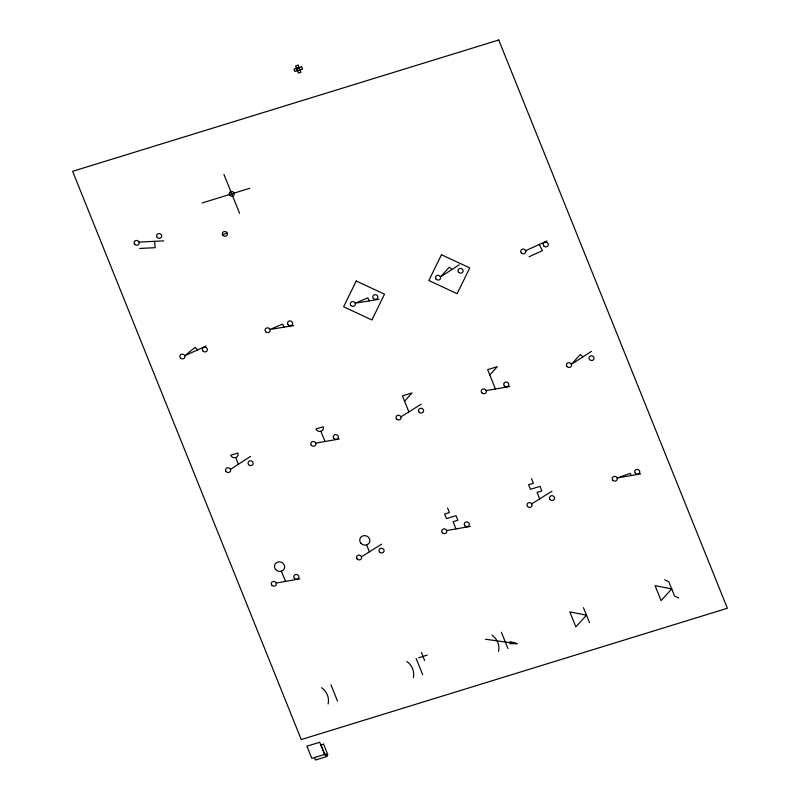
<?xml version="1.0" encoding="UTF-8"?>
<svg xmlns="http://www.w3.org/2000/svg" width="800" height="800" viewBox="0 0 800 800"><rect width="100%" height="100%" fill="white"/><g stroke="black" fill="none" stroke-linecap="round" stroke-linejoin="round"><path stroke-width="1.2" d="M404.58 401.23L412.03 392.95L402.44 395.9L408.88 411.91M489.81 374.96L497.25 366.68L487.66 369.64L495.45 389M459.2 264.81L440.43 276.96L449.36 267.15L452 269.47M230.49 469.4L250.55 456.41M591.45 351.36L571.38 364.34L580.31 354.54L582.95 356.85M400.94 416.87L421.14 404.24M361.46 556.78L381.65 544.17M531.7 503.89L551.94 491.25M206.13 346.02L184.76 355.75L195.18 347.34L197.46 349.97M525.66 250.69L547.03 240.95M529.07 256.75L542.48 250.64L539.23 244.5M296.48 68.24L298.99 67.47M297.52 70.82L300.03 70.05M202.12 202.97L249.85 188.27M222.47 234.63L227.25 233.16M418.73 657.75L427.25 655.12M276.21 583.05L299.81 578.84M486.16 390.61L509.8 386.51M315.71 443.13L339.34 439.01M640.75 473.88L617.11 477.99L630.19 473.36L631.08 475.56M446.69 530.51L470.31 526.43M378.92 299.31L355.21 303.22L367.8 297.83L369.28 300.9M293.7 325.57L269.98 329.48L282.58 324.09L284.05 327.16M139.03 242.1L163.82 240.86M139.75 248.45L155.24 247.67L154.49 241.32M516.96 643.65L510.04 643.74L510.26 641.63L516.96 643.65L485.55 639.24M664.66 579.84L668.84 581.79L674.59 596.08L678.76 598.02M531.56 478.69L533.4 483.26L528.61 484.74L530.45 489.3L540.03 486.35L541.87 490.92L537.08 492.39L539.68 498.86M583.46 607.68L589.5 622.68M299.1 67.6L300.02 69.89M296.5 68.4L297.42 70.69M501.4 632.27L507.93 648.51M447.57 508L449.4 512.57L444.61 514.05L446.45 518.61L456.03 515.66L457.87 520.22L453.08 521.7L455.99 528.93M421.36 652.38L424.62 660.49M223.92 174.41L239.6 213.38M416.17 658.54L422.71 674.77M320.9 431.27A3.87 3.55 19.1 0 0 323.11 426.76L315.95 428.96A3.87 3.55 19.1 0 0 320.9 431.27L325.02 441.51M366.63 544.92L369.4 551.82M330.95 684.8L337.48 701.04M235.68 457.53A3.87 3.55 19.1 0 0 237.88 453.02L230.72 455.23A3.87 3.55 19.1 0 0 235.68 457.53L238.39 464.28M281.4 571.18L285.51 581.39M324.61 754.42L319.71 742.25L306.92 746.19L311.82 758.36L326.1 753.99L327.08 756.43L315.49 760L314.51 757.56M492.02 635.16A16.72 15.35 19.1 0 1 498.56 651.4M406.8 661.42A16.72 15.35 19.1 0 1 413.33 677.66M321.57 687.69A16.72 15.35 19.1 0 1 328.11 703.92M356.23 281.01L343.62 306.79L371.91 319.97L384.52 294.19L356.23 281.01M441.46 254.74L428.84 280.53L457.13 293.71L469.75 267.92L441.46 254.74M586.48 615.18L575.86 626.88L569.83 611.88L586.48 615.18M671.71 588.93L661.09 600.64L655.06 585.64L671.71 588.93M298.07 65.18L295.56 65.95L298.44 73.11L300.95 72.34L298.07 65.18M301.61 66.83L293.99 69.18L294.91 71.46L302.53 69.12L301.61 66.83M498.74 40L72.62 171.32L301.26 739.57L727.38 608.25L498.74 40M323.58 744.16L321.02 744.95L325.31 755.61L327.86 754.82L323.58 744.16M458.59 272.2A2.58 2.37 19.1 0 0 462.95 271.69A2.58 2.37 19.1 0 0 460.1 268.39A2.58 2.37 19.1 0 0 458.59 272.2M436.09 279.13A2.58 2.37 19.1 0 0 440.45 278.62A2.58 2.37 19.1 0 0 437.6 275.32A2.58 2.37 19.1 0 0 436.09 279.13M222.9 235.33A2.58 2.37 19.1 0 0 227.26 234.83A2.58 2.37 19.1 0 0 224.41 231.52A2.58 2.37 19.1 0 0 222.9 235.33M229.78 195.29A2.58 2.37 19.1 0 0 234.14 194.78A2.58 2.37 19.1 0 0 231.29 191.48A2.58 2.37 19.1 0 0 229.78 195.29M157.19 237.34A2.58 2.37 19.1 0 0 161.55 236.83A2.58 2.37 19.1 0 0 158.7 233.53A2.58 2.37 19.1 0 0 157.19 237.34M134.69 244.27A2.58 2.37 19.1 0 0 139.05 243.77A2.58 2.37 19.1 0 0 136.2 240.46A2.58 2.37 19.1 0 0 134.69 244.27M543.81 245.93A2.58 2.37 19.1 0 0 548.17 245.43A2.58 2.37 19.1 0 0 545.32 242.12A2.58 2.37 19.1 0 0 543.81 245.93M521.31 252.87A2.58 2.37 19.1 0 0 525.67 252.36A2.58 2.37 19.1 0 0 522.82 249.06A2.58 2.37 19.1 0 0 521.31 252.87M373.36 298.46A2.58 2.37 19.1 0 0 377.72 297.95A2.58 2.37 19.1 0 0 374.87 294.65A2.58 2.37 19.1 0 0 373.36 298.46M350.87 305.39A2.58 2.37 19.1 0 0 355.22 304.89A2.58 2.37 19.1 0 0 352.37 301.58A2.58 2.37 19.1 0 0 350.87 305.39M265.64 331.66A2.58 2.37 19.1 0 0 270 331.15A2.58 2.37 19.1 0 0 267.15 327.85A2.58 2.37 19.1 0 0 265.64 331.66M288.14 324.72A2.58 2.37 19.1 0 0 292.5 324.22A2.58 2.37 19.1 0 0 289.65 320.91A2.58 2.37 19.1 0 0 288.14 324.72M180.42 357.92A2.58 2.37 19.1 0 0 184.77 357.42A2.58 2.37 19.1 0 0 181.93 354.11A2.58 2.37 19.1 0 0 180.42 357.92M202.92 350.99A2.58 2.37 19.1 0 0 207.27 350.48A2.58 2.37 19.1 0 0 204.43 347.18A2.58 2.37 19.1 0 0 202.92 350.99M589.54 359.58A2.58 2.37 19.1 0 0 593.9 359.08A2.58 2.37 19.1 0 0 591.05 355.77A2.58 2.37 19.1 0 0 589.54 359.58M567.04 366.52A2.58 2.37 19.1 0 0 571.4 366.01A2.58 2.37 19.1 0 0 568.55 362.71A2.58 2.37 19.1 0 0 567.04 366.52M504.32 385.85A2.58 2.37 19.1 0 0 508.68 385.34A2.58 2.37 19.1 0 0 505.83 382.04A2.58 2.37 19.1 0 0 504.32 385.85M481.82 392.78A2.58 2.37 19.1 0 0 486.18 392.28A2.58 2.37 19.1 0 0 483.33 388.97A2.58 2.37 19.1 0 0 481.82 392.78M419.09 412.11A2.58 2.37 19.1 0 0 423.45 411.61A2.58 2.37 19.1 0 0 420.6 408.3A2.58 2.37 19.1 0 0 419.09 412.11M396.59 419.04A2.58 2.37 19.1 0 0 400.95 418.54A2.58 2.37 19.1 0 0 398.1 415.24A2.58 2.37 19.1 0 0 396.59 419.04M333.87 438.37A2.58 2.37 19.1 0 0 338.23 437.87A2.58 2.37 19.1 0 0 335.38 434.57A2.58 2.37 19.1 0 0 333.87 438.37M311.37 445.31A2.58 2.37 19.1 0 0 315.73 444.8A2.58 2.37 19.1 0 0 312.88 441.5A2.58 2.37 19.1 0 0 311.37 445.31M248.64 464.64A2.58 2.37 19.1 0 0 253 464.13A2.58 2.37 19.1 0 0 250.15 460.83A2.58 2.37 19.1 0 0 248.64 464.64M226.14 471.57A2.58 2.37 19.1 0 0 230.5 471.07A2.58 2.37 19.1 0 0 227.65 467.76A2.58 2.37 19.1 0 0 226.14 471.57M635.27 473.23A2.58 2.37 19.1 0 0 639.63 472.73A2.58 2.37 19.1 0 0 636.78 469.42A2.58 2.37 19.1 0 0 635.27 473.23M612.77 480.17A2.58 2.37 19.1 0 0 617.13 479.66A2.58 2.37 19.1 0 0 614.28 476.36A2.58 2.37 19.1 0 0 612.77 480.17M550.05 499.5A2.58 2.37 19.1 0 0 554.4 498.99A2.58 2.37 19.1 0 0 551.55 495.69A2.58 2.37 19.1 0 0 550.05 499.5M527.55 506.43A2.58 2.37 19.1 0 0 531.9 505.93A2.58 2.37 19.1 0 0 529.06 502.62A2.58 2.37 19.1 0 0 527.55 506.43M442.32 532.7A2.58 2.37 19.1 0 0 446.68 532.19A2.58 2.37 19.1 0 0 443.83 528.89A2.58 2.37 19.1 0 0 442.32 532.7M464.82 525.76A2.58 2.37 19.1 0 0 469.18 525.26A2.58 2.37 19.1 0 0 466.33 521.95A2.58 2.37 19.1 0 0 464.82 525.76M360.89 543.25A5.15 4.73 19.1 0 0 369.6 542.24A5.15 4.73 19.1 0 0 363.91 535.63A5.15 4.73 19.1 0 0 360.89 543.25M357.1 558.96A2.58 2.37 19.1 0 0 361.46 558.45A2.58 2.37 19.1 0 0 358.61 555.15A2.58 2.37 19.1 0 0 357.1 558.96M379.6 552.03A2.58 2.37 19.1 0 0 383.95 551.52A2.58 2.37 19.1 0 0 381.11 548.22A2.58 2.37 19.1 0 0 379.6 552.03M271.87 585.22A2.58 2.37 19.1 0 0 276.23 584.72A2.58 2.37 19.1 0 0 273.38 581.41A2.58 2.37 19.1 0 0 271.87 585.22M275.66 569.52A5.15 4.73 19.1 0 0 284.38 568.5A5.15 4.73 19.1 0 0 278.68 561.9A5.15 4.73 19.1 0 0 275.66 569.52M294.37 578.29A2.58 2.37 19.1 0 0 298.73 577.78A2.58 2.37 19.1 0 0 295.88 574.48A2.58 2.37 19.1 0 0 294.37 578.29"/></g></svg>
